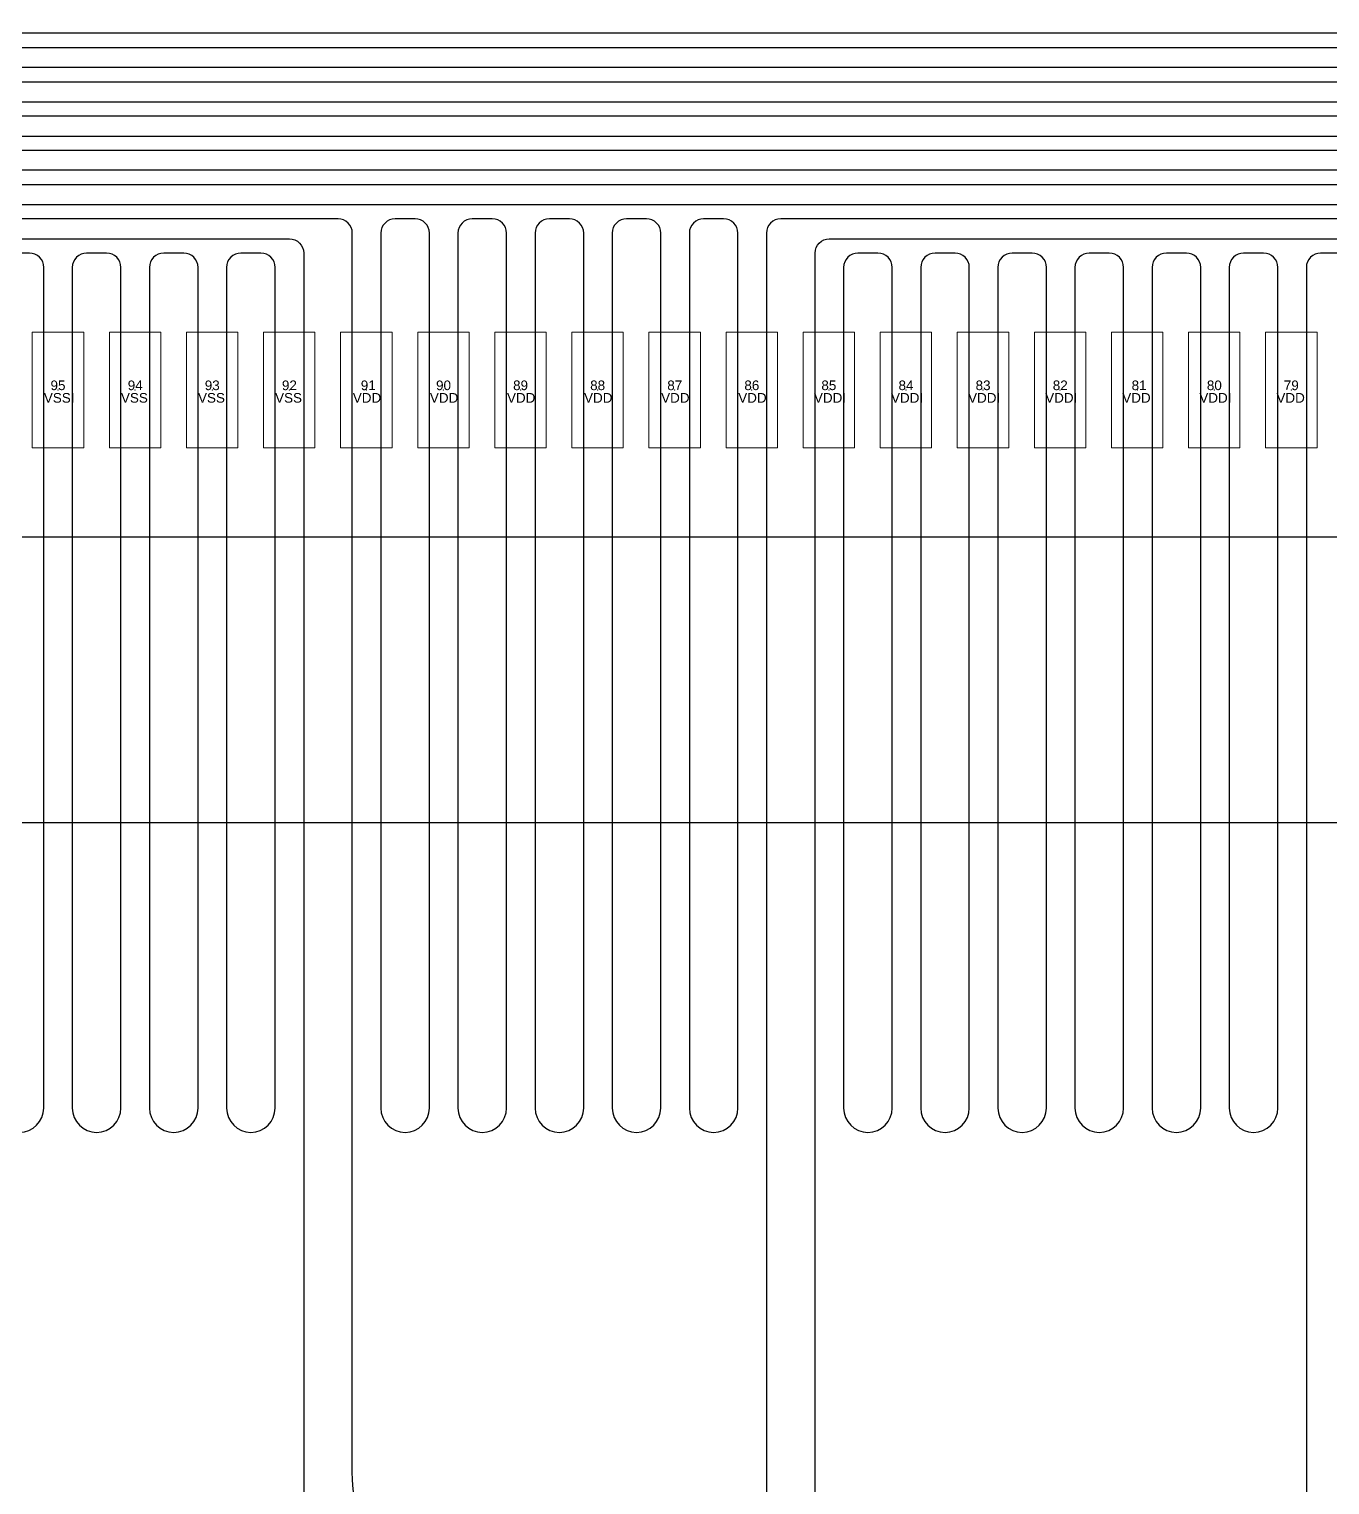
# Model space of a CAD drawing. Extents: x 10 to 206, y -65 to 73.
# Drawn here: x 62.114 to 63.025, y 32.512 to 33.532 of the extents above; entities that cross this region are included whole.
import ezdxf
from ezdxf.enums import TextEntityAlignment as Align

# ---------------------------------------------------------------- set-up
doc = ezdxf.new("R2010")
doc.units = 0
doc.header["$LTSCALE"] = 0.5
doc.layers.get('0').update_dxf_attribs({"lineweight": 13})
for name, color, linetype in [('01 Copper', 3, 'Continuous'), ('03 Solder resist', 6, 'Continuous'), ('04 Chip', 20, 'Continuous'), ('08 Dimension&pin assignment', 7, 'Continuous')]:
    doc.layers.add(name, color=color, linetype=linetype)
for name, color, linetype, lineweight in [('05 Bump', 130, 'Continuous', 0), ('11 IL no.', 254, 'Continuous', 0), ('12 IL name', 210, 'Continuous', 0)]:
    doc.layers.add(name, color=color, linetype=linetype, lineweight=lineweight)
doc.styles.add('MBC_Arial_Font', font='arial.ttf')
doc.styles.get("Standard").update_dxf_attribs({"font": 'romans.shx', "width": 0.75, "bigfont": 'AllInOneBig.shx'})
doc.dimstyles.new('ISO-25', dxfattribs={"dimtxt": 0.5, "dimasz": 0.8, "dimexe": 0.1, "dimexo": 0.1, "dimgap": 0.1, "dimtad": 1, "dimdec": 3, "dimzin": 1, "dimdsep": 46, "dimtxsty": 'Standard', "dimcen": 0.5, "dimadec": 0, "dimazin": 0, "dimtfac": 1, "dimtdec": 3, "dimtmove": 0, "dimatfit": 3, "dimfxl": 0, "dimarcsym": 0})
doc.dimstyles.new('ISO-25$0', dxfattribs={"dimtxt": 0.5, "dimasz": 1, "dimexe": 0.1, "dimexo": 0.1, "dimgap": 0.1, "dimtad": 1, "dimdec": 3, "dimzin": 1, "dimdsep": 46, "dimtxsty": 'Standard', "dimcen": 0.5, "dimadec": 0, "dimazin": 0, "dimtfac": 1, "dimtdec": 3, "dimtmove": 0, "dimatfit": 3, "dimfxl": 0, "dimarcsym": 0})

# ---------------------------------------------------------------- blocks, each defined once
blk = doc.blocks.new('*U151')
at = {"color": 0}
blk.add_lwpolyline([(-0.018, -0.0405), (0.018, -0.0405), (0.018, 0.0405), (-0.018, 0.0405)], close=True, dxfattribs=at)
at = {"color": 0, "style": 'MBC_Arial_Font', "flags": 1}
for tag, p in [('COMMENT1', (0, 0.0023)), ('COMMENT2', (0, 0.0015)), ('COMMENT3', (0, 0.0007)), ('COMMENT4', (0, -0.0001)), ('PAD_NO', (0, 0.0031)), ('COMMENT5', (0, -0.0009)), ('COMMENT6', (0, -0.0018)), ('COMMENT7', (0, -0.0026)), ('COMMENT8', (0, -0.0034)), ('COMMENT9', (0, -0.0042))]:
    blk.add_attdef(tag, text='', height=0.000625, dxfattribs=at).set_placement(p, align=Align.MIDDLE_CENTER)
blk = doc.blocks.new('*U152')
at = {"color": 0}
blk.add_lwpolyline([(-0.018, -0.0405), (0.018, -0.0405), (0.018, 0.0405), (-0.018, 0.0405)], close=True, dxfattribs=at)
at = {"color": 0, "style": 'MBC_Arial_Font', "flags": 1}
for tag, p in [('COMMENT1', (0, 0.0023)), ('COMMENT2', (0, 0.0015)), ('COMMENT3', (0, 0.0007)), ('COMMENT4', (0, -0.0001)), ('PAD_NO', (0, 0.0031)), ('COMMENT5', (0, -0.0009)), ('COMMENT6', (0, -0.0018)), ('COMMENT7', (0, -0.0026)), ('COMMENT8', (0, -0.0034)), ('COMMENT9', (0, -0.0042))]:
    blk.add_attdef(tag, text='', height=0.000625, dxfattribs=at).set_placement(p, align=Align.MIDDLE_CENTER)
blk = doc.blocks.new('*U153')
at = {"color": 0}
blk.add_lwpolyline([(-0.018, -0.0405), (0.018, -0.0405), (0.018, 0.0405), (-0.018, 0.0405)], close=True, dxfattribs=at)
at = {"color": 0, "style": 'MBC_Arial_Font', "flags": 1}
for tag, p in [('COMMENT1', (0, 0.0023)), ('COMMENT2', (0, 0.0015)), ('COMMENT3', (0, 0.0007)), ('COMMENT4', (0, -0.0001)), ('PAD_NO', (0, 0.0031)), ('COMMENT5', (0, -0.0009)), ('COMMENT6', (0, -0.0018)), ('COMMENT7', (0, -0.0026)), ('COMMENT8', (0, -0.0034)), ('COMMENT9', (0, -0.0042))]:
    blk.add_attdef(tag, text='', height=0.000625, dxfattribs=at).set_placement(p, align=Align.MIDDLE_CENTER)
blk = doc.blocks.new('*U154')
at = {"color": 0}
blk.add_lwpolyline([(-0.018, -0.0405), (0.018, -0.0405), (0.018, 0.0405), (-0.018, 0.0405)], close=True, dxfattribs=at)
at = {"color": 0, "style": 'MBC_Arial_Font', "flags": 1}
for tag, p in [('COMMENT1', (0, 0.0023)), ('COMMENT2', (0, 0.0015)), ('COMMENT3', (0, 0.0007)), ('COMMENT4', (0, -0.0001)), ('PAD_NO', (0, 0.0031)), ('COMMENT5', (0, -0.0009)), ('COMMENT6', (0, -0.0018)), ('COMMENT7', (0, -0.0026)), ('COMMENT8', (0, -0.0034)), ('COMMENT9', (0, -0.0042))]:
    blk.add_attdef(tag, text='', height=0.000625, dxfattribs=at).set_placement(p, align=Align.MIDDLE_CENTER)
blk = doc.blocks.new('*U155')
at = {"color": 0}
blk.add_lwpolyline([(-0.018, -0.0405), (0.018, -0.0405), (0.018, 0.0405), (-0.018, 0.0405)], close=True, dxfattribs=at)
at = {"color": 0, "style": 'MBC_Arial_Font', "flags": 1}
for tag, p in [('COMMENT1', (0, 0.0023)), ('COMMENT2', (0, 0.0015)), ('COMMENT3', (0, 0.0007)), ('COMMENT4', (0, -0.0001)), ('PAD_NO', (0, 0.0031)), ('COMMENT5', (0, -0.0009)), ('COMMENT6', (0, -0.0018)), ('COMMENT7', (0, -0.0026)), ('COMMENT8', (0, -0.0034)), ('COMMENT9', (0, -0.0042))]:
    blk.add_attdef(tag, text='', height=0.000625, dxfattribs=at).set_placement(p, align=Align.MIDDLE_CENTER)
blk = doc.blocks.new('*U156')
at = {"color": 0}
blk.add_lwpolyline([(-0.018, -0.0405), (0.018, -0.0405), (0.018, 0.0405), (-0.018, 0.0405)], close=True, dxfattribs=at)
at = {"color": 0, "style": 'MBC_Arial_Font', "flags": 1}
for tag, p in [('COMMENT1', (0, 0.0023)), ('COMMENT2', (0, 0.0015)), ('COMMENT3', (0, 0.0007)), ('COMMENT4', (0, -0.0001)), ('PAD_NO', (0, 0.0031)), ('COMMENT5', (0, -0.0009)), ('COMMENT6', (0, -0.0018)), ('COMMENT7', (0, -0.0026)), ('COMMENT8', (0, -0.0034)), ('COMMENT9', (0, -0.0042))]:
    blk.add_attdef(tag, text='', height=0.000625, dxfattribs=at).set_placement(p, align=Align.MIDDLE_CENTER)
blk = doc.blocks.new('*U157')
at = {"color": 0}
blk.add_lwpolyline([(-0.018, -0.0405), (0.018, -0.0405), (0.018, 0.0405), (-0.018, 0.0405)], close=True, dxfattribs=at)
at = {"color": 0, "style": 'MBC_Arial_Font', "flags": 1}
for tag, p in [('COMMENT1', (0, 0.0023)), ('COMMENT2', (0, 0.0015)), ('COMMENT3', (0, 0.0007)), ('COMMENT4', (0, -0.0001)), ('PAD_NO', (0, 0.0031)), ('COMMENT5', (0, -0.0009)), ('COMMENT6', (0, -0.0018)), ('COMMENT7', (0, -0.0026)), ('COMMENT8', (0, -0.0034)), ('COMMENT9', (0, -0.0042))]:
    blk.add_attdef(tag, text='', height=0.000625, dxfattribs=at).set_placement(p, align=Align.MIDDLE_CENTER)
blk = doc.blocks.new('*U158')
at = {"color": 0}
blk.add_lwpolyline([(-0.018, -0.0405), (0.018, -0.0405), (0.018, 0.0405), (-0.018, 0.0405)], close=True, dxfattribs=at)
at = {"color": 0, "style": 'MBC_Arial_Font', "flags": 1}
for tag, p in [('COMMENT1', (0, 0.0023)), ('COMMENT2', (0, 0.0015)), ('COMMENT3', (0, 0.0007)), ('COMMENT4', (0, -0.0001)), ('PAD_NO', (0, 0.0031)), ('COMMENT5', (0, -0.0009)), ('COMMENT6', (0, -0.0018)), ('COMMENT7', (0, -0.0026)), ('COMMENT8', (0, -0.0034)), ('COMMENT9', (0, -0.0042))]:
    blk.add_attdef(tag, text='', height=0.000625, dxfattribs=at).set_placement(p, align=Align.MIDDLE_CENTER)
blk = doc.blocks.new('*U159')
at = {"color": 0}
blk.add_lwpolyline([(-0.018, -0.0405), (0.018, -0.0405), (0.018, 0.0405), (-0.018, 0.0405)], close=True, dxfattribs=at)
at = {"color": 0, "style": 'MBC_Arial_Font', "flags": 1}
for tag, p in [('COMMENT1', (0, 0.0023)), ('COMMENT2', (0, 0.0015)), ('COMMENT3', (0, 0.0007)), ('COMMENT4', (0, -0.0001)), ('PAD_NO', (0, 0.0031)), ('COMMENT5', (0, -0.0009)), ('COMMENT6', (0, -0.0018)), ('COMMENT7', (0, -0.0026)), ('COMMENT8', (0, -0.0034)), ('COMMENT9', (0, -0.0042))]:
    blk.add_attdef(tag, text='', height=0.000625, dxfattribs=at).set_placement(p, align=Align.MIDDLE_CENTER)
blk = doc.blocks.new('*U160')
at = {"color": 0}
blk.add_lwpolyline([(-0.018, -0.0405), (0.018, -0.0405), (0.018, 0.0405), (-0.018, 0.0405)], close=True, dxfattribs=at)
at = {"color": 0, "style": 'MBC_Arial_Font', "flags": 1}
for tag, p in [('COMMENT1', (0, 0.0023)), ('COMMENT2', (0, 0.0015)), ('COMMENT3', (0, 0.0007)), ('COMMENT4', (0, -0.0001)), ('PAD_NO', (0, 0.0031)), ('COMMENT5', (0, -0.0009)), ('COMMENT6', (0, -0.0018)), ('COMMENT7', (0, -0.0026)), ('COMMENT8', (0, -0.0034)), ('COMMENT9', (0, -0.0042))]:
    blk.add_attdef(tag, text='', height=0.000625, dxfattribs=at).set_placement(p, align=Align.MIDDLE_CENTER)
blk = doc.blocks.new('*U161')
at = {"color": 0}
blk.add_lwpolyline([(-0.018, -0.0405), (0.018, -0.0405), (0.018, 0.0405), (-0.018, 0.0405)], close=True, dxfattribs=at)
at = {"color": 0, "style": 'MBC_Arial_Font', "flags": 1}
for tag, p in [('COMMENT1', (0, 0.0023)), ('COMMENT2', (0, 0.0015)), ('COMMENT3', (0, 0.0007)), ('COMMENT4', (0, -0.0001)), ('PAD_NO', (0, 0.0031)), ('COMMENT5', (0, -0.0009)), ('COMMENT6', (0, -0.0018)), ('COMMENT7', (0, -0.0026)), ('COMMENT8', (0, -0.0034)), ('COMMENT9', (0, -0.0042))]:
    blk.add_attdef(tag, text='', height=0.000625, dxfattribs=at).set_placement(p, align=Align.MIDDLE_CENTER)
blk = doc.blocks.new('*U162')
at = {"color": 0}
blk.add_lwpolyline([(-0.018, -0.0405), (0.018, -0.0405), (0.018, 0.0405), (-0.018, 0.0405)], close=True, dxfattribs=at)
at = {"color": 0, "style": 'MBC_Arial_Font', "flags": 1}
for tag, p in [('COMMENT1', (0, 0.0023)), ('COMMENT2', (0, 0.0015)), ('COMMENT3', (0, 0.0007)), ('COMMENT4', (0, -0.0001)), ('PAD_NO', (0, 0.0031)), ('COMMENT5', (0, -0.0009)), ('COMMENT6', (0, -0.0018)), ('COMMENT7', (0, -0.0026)), ('COMMENT8', (0, -0.0034)), ('COMMENT9', (0, -0.0042))]:
    blk.add_attdef(tag, text='', height=0.000625, dxfattribs=at).set_placement(p, align=Align.MIDDLE_CENTER)
blk = doc.blocks.new('*U163')
at = {"color": 0}
blk.add_lwpolyline([(-0.018, -0.0405), (0.018, -0.0405), (0.018, 0.0405), (-0.018, 0.0405)], close=True, dxfattribs=at)
at = {"color": 0, "style": 'MBC_Arial_Font', "flags": 1}
for tag, p in [('COMMENT1', (0, 0.0023)), ('COMMENT2', (0, 0.0015)), ('COMMENT3', (0, 0.0007)), ('COMMENT4', (0, -0.0001)), ('PAD_NO', (0, 0.0031)), ('COMMENT5', (0, -0.0009)), ('COMMENT6', (0, -0.0018)), ('COMMENT7', (0, -0.0026)), ('COMMENT8', (0, -0.0034)), ('COMMENT9', (0, -0.0042))]:
    blk.add_attdef(tag, text='', height=0.000625, dxfattribs=at).set_placement(p, align=Align.MIDDLE_CENTER)
blk = doc.blocks.new('*U164')
at = {"color": 0}
blk.add_lwpolyline([(-0.018, -0.0405), (0.018, -0.0405), (0.018, 0.0405), (-0.018, 0.0405)], close=True, dxfattribs=at)
at = {"color": 0, "style": 'MBC_Arial_Font', "flags": 1}
for tag, p in [('COMMENT1', (0, 0.0023)), ('COMMENT2', (0, 0.0015)), ('COMMENT3', (0, 0.0007)), ('COMMENT4', (0, -0.0001)), ('PAD_NO', (0, 0.0031)), ('COMMENT5', (0, -0.0009)), ('COMMENT6', (0, -0.0018)), ('COMMENT7', (0, -0.0026)), ('COMMENT8', (0, -0.0034)), ('COMMENT9', (0, -0.0042))]:
    blk.add_attdef(tag, text='', height=0.000625, dxfattribs=at).set_placement(p, align=Align.MIDDLE_CENTER)
blk = doc.blocks.new('*U165')
at = {"color": 0}
blk.add_lwpolyline([(-0.018, -0.0405), (0.018, -0.0405), (0.018, 0.0405), (-0.018, 0.0405)], close=True, dxfattribs=at)
at = {"color": 0, "style": 'MBC_Arial_Font', "flags": 1}
for tag, p in [('COMMENT1', (0, 0.0023)), ('COMMENT2', (0, 0.0015)), ('COMMENT3', (0, 0.0007)), ('COMMENT4', (0, -0.0001)), ('PAD_NO', (0, 0.0031)), ('COMMENT5', (0, -0.0009)), ('COMMENT6', (0, -0.0018)), ('COMMENT7', (0, -0.0026)), ('COMMENT8', (0, -0.0034)), ('COMMENT9', (0, -0.0042))]:
    blk.add_attdef(tag, text='', height=0.000625, dxfattribs=at).set_placement(p, align=Align.MIDDLE_CENTER)
blk = doc.blocks.new('*U166')
at = {"color": 0}
blk.add_lwpolyline([(-0.018, -0.0405), (0.018, -0.0405), (0.018, 0.0405), (-0.018, 0.0405)], close=True, dxfattribs=at)
at = {"color": 0, "style": 'MBC_Arial_Font', "flags": 1}
for tag, p in [('COMMENT1', (0, 0.0023)), ('COMMENT2', (0, 0.0015)), ('COMMENT3', (0, 0.0007)), ('COMMENT4', (0, -0.0001)), ('PAD_NO', (0, 0.0031)), ('COMMENT5', (0, -0.0009)), ('COMMENT6', (0, -0.0018)), ('COMMENT7', (0, -0.0026)), ('COMMENT8', (0, -0.0034)), ('COMMENT9', (0, -0.0042))]:
    blk.add_attdef(tag, text='', height=0.000625, dxfattribs=at).set_placement(p, align=Align.MIDDLE_CENTER)
blk = doc.blocks.new('*U167')
at = {"color": 0}
blk.add_lwpolyline([(-0.018, -0.0405), (0.018, -0.0405), (0.018, 0.0405), (-0.018, 0.0405)], close=True, dxfattribs=at)
at = {"color": 0, "style": 'MBC_Arial_Font', "flags": 1}
for tag, p in [('COMMENT1', (0, 0.0023)), ('COMMENT2', (0, 0.0015)), ('COMMENT3', (0, 0.0007)), ('COMMENT4', (0, -0.0001)), ('PAD_NO', (0, 0.0031)), ('COMMENT5', (0, -0.0009)), ('COMMENT6', (0, -0.0018)), ('COMMENT7', (0, -0.0026)), ('COMMENT8', (0, -0.0034)), ('COMMENT9', (0, -0.0042))]:
    blk.add_attdef(tag, text='', height=0.000625, dxfattribs=at).set_placement(p, align=Align.MIDDLE_CENTER)
blk = doc.blocks.new('*D627')
at = {"layer": '08 Dimension&pin assignment', "color": 0, "lineweight": -2, "transparency": 16777216}
for p, q in [((67.5223, 32.9764), (67.5223, 21.9514)), ((62.1073, 27.9964), (62.1073, 21.9514)), ((62.9073, 22.0514), (66.7223, 22.0514))]:
    blk.add_line(p, q, dxfattribs=at)
at = {"layer": '08 Dimension&pin assignment', "color": 0, "transparency": 16777216}
for points in [[(62.9073, 22.1848), (62.9073, 21.9181), (62.1073, 22.0514)], [(66.7223, 21.9181), (66.7223, 22.1848), (67.5223, 22.0514)]]:
    blk.add_solid(points, dxfattribs=at)
at = {"layer": 'Defpoints', "color": 0, "transparency": 16777216}
for p in [(67.5223, 33.0764), (62.1073, 28.0964), (67.5223, 22.0514)]:
    blk.add_point(p, dxfattribs=at)
at = {"layer": '08 Dimension&pin assignment', "color": 0, "transparency": 16777216, "insert": (64.8823, 22.5324), "char_height": 0.5, "attachment_point": 5}
blk.add_mtext('5.415%%P0.15(SR)', dxfattribs=at)
blk = doc.blocks.new('*D632')
at = {"layer": '08 Dimension&pin assignment', "color": 0, "lineweight": -2, "transparency": 16777216}
for p, q in [((86.5948, 34.3764), (86.5948, 45.0329)), ((57.8573, 33.5764), (86.6948, 33.5764)), ((79.6948, 33.5764), (86.6948, 33.5764)), ((86.5948, 32.7764), (86.5948, 31.9764))]:
    blk.add_line(p, q, dxfattribs=at)
at = {"layer": '08 Dimension&pin assignment', "color": 0, "transparency": 16777216}
for points in [[(86.4614, 34.3764), (86.7281, 34.3764), (86.5948, 33.5764)], [(86.4614, 32.7764), (86.7281, 32.7764), (86.5948, 33.5764)]]:
    blk.add_solid(points, dxfattribs=at)
at = {"layer": '08 Dimension&pin assignment', "color": 0, "transparency": 16777216, "insert": (86.1138, 41.0847), "char_height": 0.5, "attachment_point": 5, "rotation": 90}
blk.add_mtext('0%%P1(%%C5mm Tape NG Hole)', dxfattribs=at)
blk = doc.blocks.new('*D645')
at = {"layer": '08 Dimension&pin assignment', "color": 0, "lineweight": -2, "transparency": 16777216}
for p, q in [((55.6423, 33.4764), (55.6423, 16.8026)), ((62.1073, 33.4764), (62.1073, 16.8026)), ((61.3073, 16.9026), (56.4423, 16.9026))]:
    blk.add_line(p, q, dxfattribs=at)
at = {"layer": '08 Dimension&pin assignment', "color": 0, "transparency": 16777216}
for points in [[(56.4423, 17.036), (56.4423, 16.7693), (55.6423, 16.9026)], [(61.3073, 17.036), (61.3073, 16.7693), (62.1073, 16.9026)]]:
    blk.add_solid(points, dxfattribs=at)
at = {"layer": 'Defpoints', "color": 0, "transparency": 16777216}
for p in [(55.6423, 33.5764), (62.1073, 33.5764), (55.6423, 16.9026)]:
    blk.add_point(p, dxfattribs=at)
at = {"layer": '08 Dimension&pin assignment', "color": 0, "transparency": 16777216, "insert": (60.7517, 17.2526), "char_height": 0.5, "attachment_point": 5}
blk.add_mtext('{\\Fromans,chineset|c134;6.465%%P0.1}', dxfattribs=at)
blk = doc.blocks.new('*D691')
at = {"layer": '08 Dimension&pin assignment', "color": 0, "lineweight": -2, "transparency": 16777216}
for p, q in [((57.0012, 33.2299), (57.0012, 24.3592)), ((67.2133, 33.2299), (67.2133, 24.3592)), ((57.8012, 24.4592), (66.4133, 24.4592)), ((67.2133, 24.4592), (80.1123, 24.4592))]:
    blk.add_line(p, q, dxfattribs=at)
at = {"layer": '08 Dimension&pin assignment', "color": 0, "transparency": 16777216}
for points in [[(57.8012, 24.5926), (57.8012, 24.3259), (57.0012, 24.4592)], [(66.4133, 24.3259), (66.4133, 24.5926), (67.2133, 24.4592)]]:
    blk.add_solid(points, dxfattribs=at)
at = {"layer": 'Defpoints', "color": 0, "transparency": 16777216}
for p in [(57.0012, 33.3299), (67.2133, 33.3299), (67.2133, 24.4592)]:
    blk.add_point(p, dxfattribs=at)
at = {"layer": '08 Dimension&pin assignment', "color": 0, "transparency": 16777216, "insert": (74.3605, 24.9402), "char_height": 0.5, "attachment_point": 5}
blk.add_mtext('{\\Fromans,chineset|c0;\\C2;10.206*1.0006\\Fromans.shx,chineset.shx|c0;=\\Fromans,chineset|c0;10.2121236\\Fromans.shx,chineset.shx|c0;%%P0.005(I/L)}', dxfattribs=at)

msp = doc.modelspace()

# ---------------------------------------------------------------- linework, layer by layer
at = {"layer": '01 Copper'}
for points in [[(57.12925974, 33.51942951), (67.08525374, 33.51942951, -0.4142135624), (67.09525374, 33.50942951), (67.09525374, 31.2884105, 1), (67.11525374, 31.2884105), (67.11525374, 33.48803816, -1), (67.14928614, 33.48803816), (67.14928614, 31.31508679, 1), (67.16928614, 31.31508679), (67.16928614, 33.51942951, 0.4142135624), (67.15928614, 33.52942951), (57.05522734, 33.52942951, 0.4142135624)], [(57.23732454, 33.49542951), (66.97718894, 33.49542951, -0.4142135624), (66.98718894, 33.48542951), (66.98718894, 31.20370394, 1), (67.00718894, 31.20370394), (67.00718894, 33.46452333, -1), (67.04122134, 33.46452333), (67.04122134, 31.23038023, 1), (67.06122134, 31.23038023), (67.06122134, 33.49542951, 0.4142135624), (67.05122134, 33.50542951), (57.16329214, 33.50542951, 0.4142135624)], [(57.27135694, 33.48142951), (66.94315654, 33.48142951, -0.4142135624), (66.95315654, 33.47142951), (66.95315654, 31.1464956, -0.2304494775), (66.91484793, 31.06779253), (66.40556536, 30.66859151, 0.2304494775), (66.36725674, 30.58988844), (66.36725674, 28.68960799), (66.34725674, 28.65960799), (66.34725674, 28.45960799), (66.36725674, 28.42960799), (66.36725674, 27.10142951), (66.29725674, 27.10142951), (66.29725674, 28.42960799), (66.31725674, 28.45960799), (66.31725674, 28.65960799), (66.29725674, 28.68960799), (66.29725674, 30.61125487, -0.2304494775), (66.33556536, 30.68995794), (66.84081553, 31.08599816, 0.2304494775), (66.87912414, 31.16470123), (66.87912414, 33.46142951, 0.4142135624), (66.86912414, 33.47142951), (57.34538934, 33.47142951, 0.4142135624)], [(58.13587534, 33.45742951), (65.37621694, 33.45742951, -0.4142135624), (65.38621694, 33.44742951), (65.38621694, 31.62085231, -0.2304494775), (65.34790833, 31.54214924), (64.97556536, 31.25028829, 0.2304494775), (64.93725674, 31.17158522), (64.93725674, 28.68960799), (64.91725674, 28.65960799), (64.91725674, 28.45960799), (64.93725674, 28.42960799), (64.93725674, 27.10142951), (64.86725674, 27.10142951), (64.86725674, 28.42960799), (64.88725674, 28.45960799), (64.88725674, 28.65960799), (64.86725674, 28.68960799), (64.86725674, 31.24377558, -0.2304494775), (64.90556536, 31.32247865), (65.21984353, 31.56882552, 0.2304494775), (65.25815214, 31.64752859), (65.25815214, 33.43742951, 0.4142135624), (65.24815214, 33.44742951), (58.31797254, 33.44742951, 0.4142135624)], [(59.18249094, 33.42342951), (64.38363374, 33.42342951, -0.4142135624), (64.39363374, 33.41342951), (64.39363374, 31.89741292, -0.2304494775), (64.35532513, 31.81870985), (64.25556536, 31.74051319, 0.2304494775), (64.21725674, 31.66181012), (64.21725674, 28.68960799), (64.23725674, 28.65960799), (64.23725674, 28.45960799), (64.21725674, 28.42960799), (64.21725674, 27.10142951), (64.28725674, 27.10142951), (64.28725674, 28.42960799), (64.26725674, 28.45960799), (64.26725674, 28.65960799), (64.28725674, 28.68960799), (64.28725674, 31.5515018, -0.2304494775), (64.32556536, 31.63020487), (64.53742233, 31.7962689, 0.2304494775), (64.57573094, 31.87497197), (64.57573094, 33.42342951, 0.4142135624), (64.56573094, 33.43342951), (59.05442614, 33.43342951, 0.4142135624)], [(59.54071774, 33.40942951), (64.24153654, 33.40942951, -0.4142135624), (64.25153654, 33.39942951), (64.25153654, 32.07724594, -1), (64.23153654, 32.07724594), (64.23153654, 33.38942951, 0.4142135624), (64.22153654, 33.39942951), (64.20750414, 33.39942951, 0.4142135624), (64.19750414, 33.38942951), (64.19750414, 32.00780916, -1), (64.17750414, 32.00780916), (64.17750414, 33.38942951, 0.4142135624), (64.16750414, 33.39942951), (62.64056454, 33.39942951, 0.4142135624), (62.63056454, 33.38942951), (62.63056454, 32.46363636, 0.1822955827), (62.65546727, 32.39760304), (62.96235402, 32.04859197, -0.1822955827), (62.98725674, 31.98255865), (62.98725674, 28.68960799)], [(62.91725674, 28.68960799), (62.91725674, 31.78957742, 0.1822955827), (62.89235402, 31.85561074), (62.36530527, 32.455004, -0.1822955827), (62.34040254, 32.52103732), (62.34040254, 33.38942951, 0.4142135624), (62.33040254, 33.39942951), (59.61475014, 33.39942951, 0.4142135624)], [(60.13507414, 33.38542951), (62.29637014, 33.38542951, -0.4142135624), (62.30637014, 33.37542951), (62.30637014, 32.49916564, 0.1822955827), (62.33127287, 32.43313232), (62.83235402, 31.86327106, -0.1822955827), (62.85725674, 31.79723775), (62.85725674, 28.68960799), (62.83725674, 28.65960799), (62.83725674, 28.45960799), (62.85725674, 28.42960799), (62.85725674, 27.10142951), (62.78725674, 27.10142951), (62.78725674, 28.42960799), (62.80725674, 28.45960799), (62.80725674, 28.65960799), (62.78725674, 28.68960799), (62.78725674, 31.60425652, 0.1822955827), (62.76235402, 31.67028984), (62.04111087, 32.49053328, -0.1822955827)], [(62.66459694, 32.48550804), (62.66459694, 33.37542951, -0.4142135624), (62.67459694, 33.38542951), (64.07943934, 33.38542951, -0.4142135624), (64.08943934, 33.37542951), (64.08943934, 32.0653604, -1)], [(64.01540694, 31.99842574), (64.01540694, 33.36542951, 0.4142135624), (64.00540694, 33.37542951), (63.01879134, 33.37542951, 0.4142135624), (63.00879134, 33.36542951), (63.00879134, 32.366658, 0.1822955827)]]:
    msp.add_lwpolyline(points, format="xyb", dxfattribs=at)
for points in [[(62.39443494, 32.77642951), (62.39443494, 33.38942951, 0.4142135624), (62.38443494, 33.39942951), (62.37040254, 33.39942951, 0.4142135624), (62.36040254, 33.38942951), (62.36040254, 32.77642951, 1)], [(62.44846734, 32.77642951), (62.44846734, 33.38942951, 0.4142135624), (62.43846734, 33.39942951), (62.42443494, 33.39942951, 0.4142135624), (62.41443494, 33.38942951), (62.41443494, 32.77642951, 1)], [(62.50249974, 32.77642951), (62.50249974, 33.38942951, 0.4142135624), (62.49249974, 33.39942951), (62.47846734, 33.39942951, 0.4142135624), (62.46846734, 33.38942951), (62.46846734, 32.77642951, 1)], [(62.55653214, 32.77642951), (62.55653214, 33.38942951, 0.4142135624), (62.54653214, 33.39942951), (62.53249974, 33.39942951, 0.4142135624), (62.52249974, 33.38942951), (62.52249974, 32.77642951, 1)], [(62.61056454, 32.77642951), (62.61056454, 33.38942951, 0.4142135624), (62.60056454, 33.39942951), (62.58653214, 33.39942951, 0.4142135624), (62.57653214, 33.38942951), (62.57653214, 32.77642951, 1)], [(62.12427294, 33.36542951, 0.4142135624), (62.11427294, 33.37542951), (62.10024054, 33.37542951, 0.4142135624), (62.09024054, 33.36542951), (62.09024054, 32.77642951, 1), (62.12427294, 32.77642951)], [(62.17830534, 33.36542951, 0.4142135624), (62.16830534, 33.37542951), (62.15427294, 33.37542951, 0.4142135624), (62.14427294, 33.36542951), (62.14427294, 32.77642951, 1), (62.17830534, 32.77642951)], [(62.23233774, 32.77642951), (62.23233774, 33.36542951, 0.4142135624), (62.22233774, 33.37542951), (62.20830534, 33.37542951, 0.4142135624), (62.19830534, 33.36542951), (62.19830534, 32.77642951, 1)], [(62.25233774, 33.36542951), (62.25233774, 32.77642951, 1), (62.28637014, 32.77642951), (62.28637014, 33.36542951, 0.4142135624), (62.27637014, 33.37542951), (62.26233774, 33.37542951, 0.4142135624)], [(62.68459694, 32.77642951, 1), (62.71862934, 32.77642951), (62.71862934, 33.36542951, 0.4142135624), (62.70862934, 33.37542951), (62.69459694, 33.37542951, 0.4142135624), (62.68459694, 33.36542951)], [(62.73862934, 32.77642951, 1), (62.77266174, 32.77642951), (62.77266174, 33.36542951, 0.4142135624), (62.76266174, 33.37542951), (62.74862934, 33.37542951, 0.4142135624), (62.73862934, 33.36542951)], [(62.79266174, 32.77642951, 1), (62.82669414, 32.77642951), (62.82669414, 33.36542951, 0.4142135624), (62.81669414, 33.37542951), (62.80266174, 33.37542951, 0.4142135624), (62.79266174, 33.36542951)], [(62.84669414, 32.77642951, 1), (62.88072654, 32.77642951), (62.88072654, 33.36542951, 0.4142135624), (62.87072654, 33.37542951), (62.85669414, 33.37542951, 0.4142135624), (62.84669414, 33.36542951)], [(62.90072654, 32.77642951, 1), (62.93475894, 32.77642951), (62.93475894, 33.36542951, 0.4142135624), (62.92475894, 33.37542951), (62.91072654, 33.37542951, 0.4142135624), (62.90072654, 33.36542951)], [(62.95475894, 32.77642951, 1), (62.98879134, 32.77642951), (62.98879134, 33.36542951, 0.4142135624), (62.97879134, 33.37542951), (62.96475894, 33.37542951, 0.4142135624), (62.95475894, 33.36542951)]]:
    msp.add_lwpolyline(points, format="xyb", close=True, dxfattribs=at)
at = {"layer": '03 Solder resist'}
msp.add_lwpolyline([(67.52225674, 33.07642951), (67.52225674, 34.07642951, 0.4142135624), (67.42225674, 34.17642951), (56.79225674, 34.17642951, 0.4142135624), (56.69225674, 34.07642951), (56.69225674, 33.07642951, 0.4142135624), (56.79225674, 32.97642951), (67.42225674, 32.97642951, 0.4142135624)], format="xyb", close=True, dxfattribs=at)
at = {"layer": '04 Chip'}
msp.add_lwpolyline([(67.32225674, 33.17642951), (56.89225674, 33.17642951), (56.89225674, 33.97642951), (67.32225674, 33.97642951)], close=True, dxfattribs=at)
at = {"layer": '05 Bump'}
for p in [(62.13425674, 33.27942951), (62.18825674, 33.27942951), (62.24225674, 33.27942951), (62.29625674, 33.27942951), (62.35025674, 33.27942951), (62.40425674, 33.27942951), (62.45825674, 33.27942951), (62.51225674, 33.27942951), (62.56625674, 33.27942951), (62.62025674, 33.27942951), (62.67425674, 33.27942951), (62.72825674, 33.27942951), (62.78225674, 33.27942951), (62.83625674, 33.27942951), (62.89025674, 33.27942951), (62.94425674, 33.27942951), (62.99825674, 33.27942951)]:
    msp.add_point(p, dxfattribs=at)

# ---------------------------------------------------------------- block references
at = {"layer": '05 Bump', "xscale": -1}
for name, p in [('*U167', (62.13425674, 33.27942951)), ('*U166', (62.18825674, 33.27942951)), ('*U165', (62.24225674, 33.27942951)), ('*U164', (62.29625674, 33.27942951)), ('*U163', (62.35025674, 33.27942951)), ('*U162', (62.40425674, 33.27942951)), ('*U161', (62.45825674, 33.27942951)), ('*U160', (62.51225674, 33.27942951)), ('*U159', (62.56625674, 33.27942951)), ('*U158', (62.62025674, 33.27942951)), ('*U157', (62.67425674, 33.27942951)), ('*U156', (62.72825674, 33.27942951)), ('*U155', (62.78225674, 33.27942951)), ('*U154', (62.83625674, 33.27942951)), ('*U153', (62.89025674, 33.27942951)), ('*U152', (62.94425674, 33.27942951)), ('*U151', (62.99825674, 33.27942951))]:
    msp.add_blockref(name, p, dxfattribs=at)

# ---------------------------------------------------------------- texts
at = {"layer": '11 IL no.', "style": 'MBC_Arial_Font'}
for s, p in [('95', (62.13424293, 33.28280451)), ('94', (62.1883212, 33.28280451)), ('93', (62.24229358, 33.28280451)), ('92', (62.29636264, 33.28280451)), ('91', (62.35159661, 33.28280451)), ('90', (62.4043166, 33.28280451)), ('89', (62.45828897, 33.28280451)), ('88', (62.51228897, 33.28280451)), ('87', (62.56630279, 33.28280451)), ('86', (62.62030739, 33.28280451)), ('85', (62.67425214, 33.28280451)), ('84', (62.72833041, 33.28280451)), ('83', (62.78230279, 33.28280451)), ('82', (62.83637185, 33.28280451)), ('81', (62.89160582, 33.28280451)), ('80', (62.94432581, 33.28280451)), ('79', (62.99822451, 33.28280451))]:
    msp.add_text(s, height=0.00675, dxfattribs=at).set_placement(p, align=Align.MIDDLE_CENTER)
at = {"layer": '12 IL name', "style": 'MBC_Arial_Font'}
for s, p in [('VSSI', (62.13506251, 33.27402951)), ('VSSI', (62.18906251, 33.27402951)), ('VSSI', (62.24306251, 33.27402951)), ('VSSI', (62.29706251, 33.27402951)), ('VDD', (62.35071718, 33.27402951)), ('VDD', (62.40471718, 33.27402951)), ('VDD', (62.45871718, 33.27402951)), ('VDD', (62.51271718, 33.27402951)), ('VDD', (62.56671718, 33.27402951)), ('VDD', (62.62071718, 33.27402951)), ('VDDI', (62.67506251, 33.27402951)), ('VDDI', (62.72906251, 33.27402951)), ('VDDI', (62.78306251, 33.27402951)), ('VDDI', (62.83706251, 33.27402951)), ('VDDI', (62.89106251, 33.27402951)), ('VDDI', (62.94506251, 33.27402951)), ('VDDI', (62.99906251, 33.27402951))]:
    msp.add_text(s, height=0.00675, dxfattribs=at).set_placement(p, align=Align.MIDDLE_CENTER)

# ---------------------------------------------------------------- dimensions: what is measured, and where the dimension line sits
at = {"layer": '08 Dimension&pin assignment'}
dim = msp.add_linear_dim(base=(86.5947567431, 33.5764295119), p1=(79.5947567431, 33.5764295119), p2=(57.7572567431, 33.5764295119), angle=90, text='<>%%P1(%%C5mm Tape NG Hole)', dimstyle='ISO-25', override={"dimzin": 8, "dimadec": 3}, dxfattribs=at)
dim.commit()
dim.dimension.update_dxf_attribs({"geometry": '*D632', "text_midpoint": (86.5947567431, 41.0846795121), "dimtype": 160})
for base, p1, p2, text, dimstyle, override, picture, middle in [((55.64225674, 16.90263444), (62.10725674, 33.57642951), (55.64225674, 33.57642951), '{\\Fromans,chineset|c134;<>%%P0.1}', 'ISO-25$0', {"dimasz": 0.8, "dimadec": 3, "dimfxl": 1.25}, '*D645', (60.75168565, 16.90263444)), ((67.52225674, 22.05142951), (62.10725674, 28.09642951), (67.52225674, 33.07642951), '<>%%P0.15(SR)', 'ISO-25', {"dimzin": 8, "dimtxsty": 'Standard', "dimadec": 3}, '*D627', (64.88225674, 22.05142951))]:
    dim = msp.add_linear_dim(base=base, p1=p1, p2=p2, text=text, dimstyle=dimstyle, override=override, dxfattribs=at)
    dim.commit()
    dim.dimension.update_dxf_attribs({"geometry": picture, "text_midpoint": middle, "dimtype": 160})
at = {"layer": '08 Dimension&pin assignment', "color": 2}
dim = msp.add_linear_dim(base=(67.2133185431, 24.4592296383), p1=(57.0011949431, 33.3299295119), p2=(67.2133185431, 33.3299295119), text='{\\Fromans,chineset|c0;\\C2;10.206*1.0006\\Fromans.shx,chineset.shx|c0;=\\Fromans,chineset|c0;<>\\Fromans.shx,chineset.shx|c0;%%P0.005(I/L)}', dimstyle='ISO-25', override={"dimdec": 8, "dimzin": 8, "dimtxsty": 'Standard', "dimadec": 3}, dxfattribs=at)
dim.commit()
dim.dimension.update_dxf_attribs({"geometry": '*D691', "text_midpoint": (74.3604651722, 24.4592296383), "dimtype": 160})

doc.saveas('drawing.dxf')
